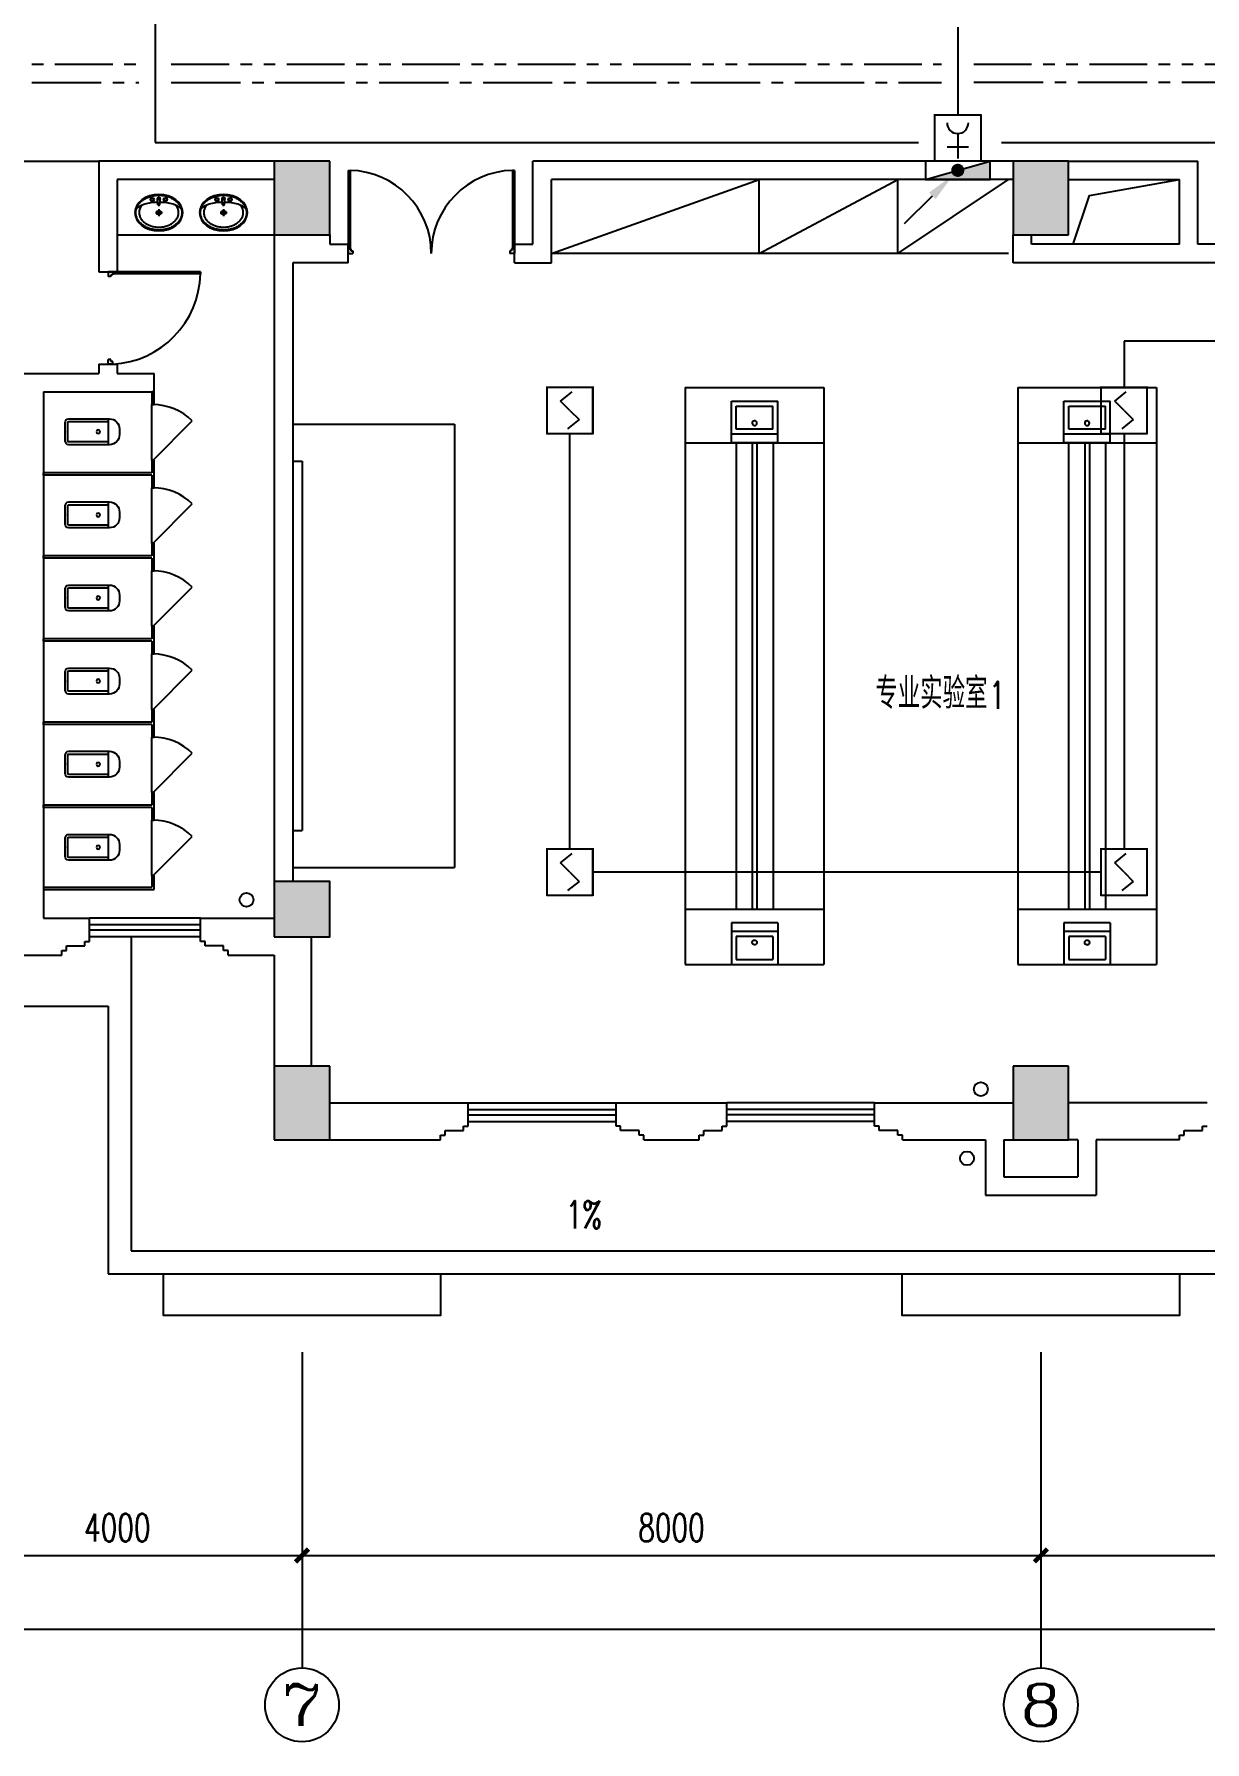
# Model space of a CAD drawing. Extents: x 190999 to 918899, y -200814 to 215286.
# Drawn here: x 336812 to 349487, y -53133 to -34639 of the extents above; entities that cross this region are included whole.
import ezdxf
from ezdxf.enums import TextEntityAlignment as Align

# ---------------------------------------------------------------- set-up
doc = ezdxf.new("R2010")
doc.units = 0
doc.header["$LTSCALE"] = 1000
doc.header["$MEASUREMENT"] = 0
doc.linetypes.add('CENTER2', pattern=[1.125, 0.75, -0.125, 0.125, -0.125])
doc.linetypes.add('PHANTOM2', pattern=[1.25, 0.625, -0.125, 0.125, -0.125, 0.125, -0.125])
doc.layers.get('Defpoints').update_dxf_attribs({"color": 1})
for name, color, linetype in [('00-EQUIP', 3, 'Continuous'), ('00-LWIRE', 4, 'Continuous'), ('00-WIRE-4', 6, 'Continuous'), ('A-卫生间', 250, 'Continuous'), ('A-墙线', 2, 'Continuous'), ('A-外包装修', 250, 'Continuous'), ('A-外窗', 145, 'Continuous'), ('A-家具', 250, 'Continuous'), ('A-门', 167, 'Continuous'), ('AXIS', 3, 'Continuous'), ('AXIS_TEXT', 7, 'Continuous'), ('COLUMN', 2, 'Continuous'), ('EQUIP_消火栓', 1, 'Continuous'), ('PUB_HATCH', 250, 'Continuous'), ('PUB_TEXT', 7, 'Continuous'), ('屋面排水', 4, 'Continuous'), ('房间名称', 7, 'Continuous'), ('洞口线', 165, 'Continuous'), ('雨水管', 151, 'Continuous'), ('雨水管口', 6, 'Continuous')]:
    doc.layers.add(name, color=color, linetype=linetype)
doc.styles.add('_TCH_AXIS', font='COMPLEX', dxfattribs={"bigfont": 'GBCBIG'})
doc.styles.add('_TCH_DIM', font='SIMPLEX', dxfattribs={"bigfont": 'GBCBIG'})
doc.styles.add('COMPLEX', font='COMPLEX')
doc.styles.add('DIM_FONT', font='SIMPLEX', dxfattribs={"width": 0.7, "bigfont": 'GBCBIG'})
doc.styles.get("Standard").update_dxf_attribs({"font": 'simhei.ttf'})
doc.styles.add('XXK', font='romans.shx', dxfattribs={"width": 0.75, "bigfont": 'hzf.shx'})
doc.styles.add('zz-1', font='arial.ttf', dxfattribs={"width": 0.8})
doc.linetypes.add('4INE', pattern='A,1,-0.15,["4",XXK,S=0.3,R=0,X=-0.1,Y=-0.1],-0.25', length=1.4)
doc.dimstyles.new('DIMN', dxfattribs={"dimtxt": 300, "dimasz": 100, "dimexe": 250, "dimexo": 300, "dimgap": 150, "dimtad": 1, "dimdec": 0, "dimzin": 0, "dimdsep": 46, "dimtxsty": 'DIM_FONT', "dimblk": 'ARCHTICK', "dimcen": 0.09, "dimclrt": 7, "dimazin": 2, "dimtfac": 1, "dimtdec": 0, "dimtix": 1, "dimtmove": 2, "dimatfit": 3, "dimfxl": 0, "dimtolj": 1, "dimtzin": 0, "dimarcsym": 0})

# ---------------------------------------------------------------- blocks, each defined once
blk = doc.blocks.new('m1800')
at = {"layer": 'A-墙线'}
for p, q in [((-900, -100), (-900, 100)), ((900, -100), (900, 100))]:
    blk.add_line(p, q, dxfattribs=at)
at = {"layer": 'A-门'}
for p, q in [((-900, 900), (-900, 0)), ((-900, 900), (-880, 900)), ((-880, 900), (-880, 50)), ((880, 900), (880, 50)), ((900, 900), (880, 900)), ((900, 900), (900, 0)), ((-900, 50), (-870, 50)), ((-900, 0), (-850, 0)), ((-870, 50), (-870, 30)), ((-870, 30), (-850, 30)), ((-850, 30), (-850, 0)), ((850, 30), (850, 0)), ((870, 30), (850, 30)), ((900, 0), (850, 0)), ((870, 50), (870, 30)), ((900, 50), (870, 50))]:
    blk.add_line(p, q, dxfattribs=at)
for centre, start, end in [((-900, 0), 0, 88.7267), ((900, 0), 91.2733, 180)]:
    blk.add_arc(centre, 900, start, end, dxfattribs=at)
blk = doc.blocks.new('m1000')
at = {"layer": 'A-墙线'}
for p, q in [((0, 0), (0, 200)), ((1000, 0), (1000, 200))]:
    blk.add_line(p, q, dxfattribs=at)
at = {"layer": 'A-门'}
for p, q in [((0, 1100), (0, 100)), ((0, 1100), (20, 1100)), ((20, 1100), (20, 150)), ((0, 150), (30, 150)), ((0, 100), (50, 100)), ((30, 150), (30, 130)), ((30, 130), (50, 130)), ((50, 130), (50, 100)), ((950, 130), (950, 100)), ((970, 130), (950, 130)), ((1000, 100), (950, 100)), ((970, 150), (970, 130)), ((1000, 150), (970, 150)), ((1000, 150), (1000, 100))]:
    blk.add_line(p, q, dxfattribs=at)
blk.add_arc((0, 100), 1000, 2.866, 88.854, dxfattribs=at)
blk = doc.blocks.new('手盆')
at = {"layer": 'A-卫生间'}
for p, q in [((113, 12), (46, 16)), ((160, 0), (235, 0)), ((198, -37), (198, 38)), ((113, -11), (46, -16))]:
    blk.add_line(p, q, dxfattribs=at)
for centre, major_axis, ratio, start_param, end_param in [((198, 0), (0, 259), 0.763797, 3.141593, 9.424778), ((194, 0), (0, 259), 0.413212, 0.351725, 1.519021), ((106, 0), (0, 13.9), 0.9, 3.760941, 5.663837), ((194, 0), (0, 259), 0.413212, 1.620217, 2.789865)]:
    blk.add_ellipse(centre, major_axis=major_axis, ratio=ratio, start_param=start_param, end_param=end_param, dxfattribs=at)
for centre, major_axis in [((46, 0), (0, 15.8)), ((56, 71), (0, 20.6)), ((56, 71), (0, 15.6)), ((198, 0), (0, 23.4)), ((56, -71), (0, 20.6)), ((56, -71), (0, 15.6))]:
    blk.add_ellipse(centre, major_axis=major_axis, ratio=0.9, dxfattribs=at)
for points, knots in [([(198, -249), (204, -249), (211, -249), (228, -246), (239, -243), (260, -236), (270, -231), (290, -218), (299, -211), (317, -194), (325, -185), (340, -164), (347, -153), (360, -129), (365, -116), (374, -90), (378, -76), (383, -48), (385, -34), (387, -5), (387, 9), (385, 38), (383, 52), (377, 80), (373, 94), (364, 120), (358, 133), (345, 156), (338, 167), (323, 187), (314, 197), (296, 213), (287, 220), (267, 232), (257, 237), (236, 244), (225, 247), (204, 249), (193, 249), (171, 247), (161, 245), (140, 237), (129, 232), (110, 221), (100, 213), (82, 197), (74, 188), (58, 168), (51, 157), (38, 133), (32, 121), (23, 95), (19, 81), (13, 53), (11, 39), (9, 10), (9, -4), (10, -33), (12, -47), (18, -75), (21, -89), (30, -115), (36, -128), (48, -152), (55, -163), (70, -184), (78, -193), (96, -210), (105, -218), (125, -230), (135, -235), (156, -243), (167, -246), (184, -249), (191, -249), (198, -249)], [0, 0, 0, 0, 0.105369, 0.105369, 0.278747, 0.278747, 0.452125, 0.452125, 0.625504, 0.625504, 0.798882, 0.798882, 0.97226, 0.97226, 1.145639, 1.145639, 1.319017, 1.319017, 1.492395, 1.492395, 1.665774, 1.665774, 1.839152, 1.839152, 2.01253, 2.01253, 2.185909, 2.185909, 2.359287, 2.359287, 2.532665, 2.532665, 2.706044, 2.706044, 2.879422, 2.879422, 3.0528, 3.0528, 3.226179, 3.226179, 3.399557, 3.399557, 3.572935, 3.572935, 3.746313, 3.746313, 3.919692, 3.919692, 4.09307, 4.09307, 4.266448, 4.266448, 4.439827, 4.439827, 4.613205, 4.613205, 4.786583, 4.786583, 4.959962, 4.959962, 5.13334, 5.13334, 5.306718, 5.306718, 5.480097, 5.480097, 5.653475, 5.653475, 5.826853, 5.826853, 6.000232, 6.000232, 6.17361, 6.17361, 6.283185, 6.283185, 6.283185, 6.283185]), ([(119, -185), (121, -187), (123, -188), (130, -193), (135, -196), (146, -202), (152, -205), (163, -209), (169, -210), (180, -213), (186, -214), (194, -214), (196, -214), (198, -214), (204, -214), (209, -214), (222, -212), (229, -210), (241, -206), (245, -204), (254, -200), (259, -197), (269, -191), (275, -187), (286, -178), (291, -173), (300, -162), (304, -158), (314, -145), (319, -137), (327, -123), (329, -118), (334, -107), (336, -101), (341, -89), (343, -83), (346, -71), (348, -64), (351, -49), (352, -40), (354, -22), (355, -13), (355, 5), (355, 14), (354, 32), (352, 41), (349, 58), (348, 66), (343, 81), (341, 89), (335, 104), (332, 111), (326, 125), (322, 132), (314, 144), (310, 150), (301, 162), (296, 167), (287, 177), (281, 181), (272, 189), (267, 192), (256, 199), (250, 202), (238, 207), (233, 209), (223, 211), (217, 212), (205, 214), (198, 214), (186, 213), (181, 213), (171, 211), (166, 210), (151, 205), (141, 200), (128, 191), (123, 188), (119, 185)], [5.740897, 5.740897, 5.740897, 5.740897, 5.780874, 5.780874, 5.896829, 5.896829, 6.012784, 6.012784, 6.128739, 6.128739, 6.240697, 6.240697, 6.283185, 6.283185, 6.283185, 6.399826, 6.399826, 6.5409, 6.5409, 6.634, 6.634, 6.7271, 6.7271, 6.852188, 6.852188, 6.977276, 6.977276, 7.077377, 7.077377, 7.229977, 7.229977, 7.317389, 7.317389, 7.404801, 7.404801, 7.497094, 7.497094, 7.589386, 7.589386, 7.712334, 7.712334, 7.835281, 7.835281, 7.958228, 7.958228, 8.081175, 8.081175, 8.194983, 8.194983, 8.30879, 8.30879, 8.422598, 8.422598, 8.537599, 8.537599, 8.6526, 8.6526, 8.767602, 8.767602, 8.884432, 8.884432, 8.982435, 8.982435, 9.119467, 9.119467, 9.224191, 9.224191, 9.328914, 9.328914, 9.470087, 9.470087, 9.571187, 9.571187, 9.672288, 9.672288, 9.874489, 9.874489, 9.967059, 9.967059, 9.967059, 9.967059])]:
    blk.add_open_spline(points, degree=3, knots=knots, dxfattribs=at)
blk.add_point((46, 0), dxfattribs=at)
blk = doc.blocks.new('$TwtSys$00000434')
for p, q in [((-0.5, 0.5), (-0.5, -0.5)), ((-0.5, -0.5), (0.5, 0.5)), ((0.5, 0.5), (-0.5, 0.5)), ((0.5, -0.5), (0.5, 0.5)), ((-0.5, -0.5), (0.5, -0.5))]:
    blk.add_line(p, q)
blk.add_solid([(0.5, -0.5), (0.5, 0.5), (-0.5, -0.5)])
blk = doc.blocks.new('_ArchTick')
at = {"const_width": 0.5}
blk.add_lwpolyline([(-0.7, -0.7), (0.7, 0.7)], dxfattribs=at)
blk = doc.blocks.new('*D1480')
at = {"layer": 'AXIS', "color": 0, "lineweight": -2}
for p, q in [((335712, -49714), (335712, -51364)), ((339712, -49714), (339712, -51364)), ((335712, -51114), (339712, -51114))]:
    blk.add_line(p, q, dxfattribs=at)
at = {"layer": 'Defpoints', "color": 0}
for p in [(335712, -49414), (339712, -49414), (339712, -51114)]:
    blk.add_point(p, dxfattribs=at)
at = {"layer": 'AXIS', "color": 0, "lineweight": -2, "xscale": 100, "yscale": 100, "zscale": 100, "rotation": 180}
blk.add_blockref('_ArchTick', (335712, -51114), dxfattribs=at)
at = {"layer": 'AXIS', "color": 0, "lineweight": -2, "xscale": 100, "yscale": 100, "zscale": 100}
blk.add_blockref('_ArchTick', (339712, -51114), dxfattribs=at)
at = {"layer": 'AXIS', "color": 7, "insert": (337712, -50814), "char_height": 300, "attachment_point": 5, "style": 'DIM_FONT'}
blk.add_mtext('\\A1;4000', dxfattribs=at)
blk = doc.blocks.new('*D1481')
at = {"layer": 'AXIS', "color": 0, "lineweight": -2}
for p, q in [((339712, -49714), (339712, -51364)), ((347712, -49714), (347712, -51364)), ((339712, -51114), (347712, -51114))]:
    blk.add_line(p, q, dxfattribs=at)
at = {"layer": 'Defpoints', "color": 0}
for p in [(339712, -49414), (347712, -49414), (347712, -51114)]:
    blk.add_point(p, dxfattribs=at)
at = {"layer": 'AXIS', "color": 0, "lineweight": -2, "xscale": 100, "yscale": 100, "zscale": 100, "rotation": 180}
blk.add_blockref('_ArchTick', (339712, -51114), dxfattribs=at)
at = {"layer": 'AXIS', "color": 0, "lineweight": -2, "xscale": 100, "yscale": 100, "zscale": 100}
blk.add_blockref('_ArchTick', (347712, -51114), dxfattribs=at)
at = {"layer": 'AXIS', "color": 7, "insert": (343712, -50814), "char_height": 300, "attachment_point": 5, "style": 'DIM_FONT'}
blk.add_mtext('\\A1;8000', dxfattribs=at)
blk = doc.blocks.new('*D1482')
at = {"layer": 'AXIS', "color": 0, "lineweight": -2}
for p, q in [((347712, -49714), (347712, -51364)), ((355712, -49714), (355712, -51364)), ((347712, -51114), (355712, -51114))]:
    blk.add_line(p, q, dxfattribs=at)
at = {"layer": 'Defpoints', "color": 0}
for p in [(347712, -49414), (355712, -49414), (355712, -51114)]:
    blk.add_point(p, dxfattribs=at)
at = {"layer": 'AXIS', "color": 0, "lineweight": -2, "xscale": 100, "yscale": 100, "zscale": 100, "rotation": 180}
blk.add_blockref('_ArchTick', (347712, -51114), dxfattribs=at)
at = {"layer": 'AXIS', "color": 0, "lineweight": -2, "xscale": 100, "yscale": 100, "zscale": 100}
blk.add_blockref('_ArchTick', (355712, -51114), dxfattribs=at)
at = {"layer": 'AXIS', "color": 7, "insert": (351712, -50814), "char_height": 300, "attachment_point": 5, "style": 'DIM_FONT'}
blk.add_mtext('\\A1;8000', dxfattribs=at)
blk = doc.blocks.new('*D1490')
at = {"layer": 'AXIS', "color": 0, "lineweight": -2}
for p, q in [((329412, -49714), (329412, -52164)), ((402712, -49714), (402712, -52164)), ((329412, -51914), (402712, -51914))]:
    blk.add_line(p, q, dxfattribs=at)
at = {"layer": 'Defpoints', "color": 0}
for p in [(329412, -49414), (402712, -49414), (402712, -51914)]:
    blk.add_point(p, dxfattribs=at)
at = {"layer": 'AXIS', "color": 0, "lineweight": -2, "xscale": 100, "yscale": 100, "zscale": 100, "rotation": 180}
blk.add_blockref('_ArchTick', (329412, -51914), dxfattribs=at)
at = {"layer": 'AXIS', "color": 0, "lineweight": -2, "xscale": 100, "yscale": 100, "zscale": 100}
blk.add_blockref('_ArchTick', (402712, -51914), dxfattribs=at)
at = {"layer": 'AXIS', "color": 7, "insert": (366062, -51614), "char_height": 300, "attachment_point": 5, "style": 'DIM_FONT'}
blk.add_mtext('\\A1;73300', dxfattribs=at)
blk = doc.blocks.new('_FZH')
blk.add_lwpolyline([(-0.5, -0.5), (0.5, -0.5), (0.5, 0.5), (-0.5, 0.5)], close=True)
at = {"layer": 'PUB_HATCH'}
blk.add_solid([(-0.5, -0.5), (0.5, -0.5), (-0.5, 0.5), (0.5, 0.5)], dxfattribs=at)
blk = doc.blocks.new('_AXISO')
blk.add_circle((0, 0), 0.5)
at = {"layer": 'AXIS_TEXT', "style": 'COMPLEX', "width": 1.041667}
blk.add_attdef('A', text='', height=0.56, dxfattribs=at).set_placement((-0.25, -0.28), (0.25, -0.28), align=Align.FIT)
blk = doc.blocks.new('$plan$00001609')
at = {"linetype": 'Continuous'}
for p, q in [((0, -251), (0, 251)), ((0, 251), (450, 251)), ((93, -251), (93, 251)), ((146, -199), (146, 199)), ((146, 199), (397, 199)), ((397, 199), (397, -199)), ((450, 251), (450, -251)), ((0, -251), (450, -251)), ((146, -199), (397, -199))]:
    blk.add_line(p, q, dxfattribs=at)
blk.add_line((238, 2), (238, 0))
blk.add_arc((212, 0), 26, 4.716, 0, dxfattribs=at)
at = {"style": 'zz-1'}
for tag in ['YSIZE', 'XSIZE']:
    blk.add_attdef(tag, (0, 0), '', height=0.5, dxfattribs=at)
blk = doc.blocks.new('$lvtry$00000200')
for p, q in [((-140, -40, 0), (-140, -480, 0)), ((-110, -40, 0), (-110, -470, 0)), ((100, 0, 0), (-100, 0, 0)), ((100, -30, 0), (-100, -30, 0)), ((110, -470, 0), (110, -40, 0)), ((140, -480, 0), (140, -40, 0)), ((140, -470, 0), (-140, -470, 0)), ((-30, -590, 0), (30, -590, 0))]:
    blk.add_line(p, q)
blk.add_circle((0, -359, 0), 20)
for centre, radius, start, end in [((-100, -40, 0), 40, 90, 180), ((-100, -40, 0), 10, 90, 180), ((100, -40, 0), 40, 0, 90), ((100, -40, 0), 10, 0, 90), ((-30, -480, 0), 110, 180, 270), ((30, -480, 0), 110, 270, 0)]:
    blk.add_arc(centre, radius, start, end)
blk.add_point((0, 0))
blk = doc.blocks.new('$DorLib2D$00000114')
at = {"color": 0}
blk.add_line((0.5, 0), (-0.207, 0.707), dxfattribs=at)
blk.add_arc((0.5, 0), 1, 135, 180, dxfattribs=at)
blk = doc.blocks.new('_LINKPT1')
at = {"color": 0}
blk.add_line((0, 0), (0, 0), dxfattribs=at)
blk = doc.blocks.new('3S1KCGW2')
for p, q in [((0.5, 0.5), (-0.5, 0.5)), ((-0.5, 0.5), (-0.5, -0.5)), ((-0.2, 0.2), (0.05, 0.4)), ((0.5, -0.5), (0.5, 0.5)), ((0, 0), (-0.2, 0.2)), ((0, 0), (0.2, -0.2)), ((0.2, -0.2), (-0.05, -0.4)), ((-0.5, -0.5), (0.5, -0.5))]:
    blk.add_line(p, q)
at = {"const_width": 0.04, "flags": 128}
blk.add_lwpolyline([(-0.5, -0.5), (-0.5, 0.5), (0.5, 0.5), (0.5, -0.5)], close=True, dxfattribs=at)
at = {"xscale": 0.002, "yscale": 0.002, "zscale": 0.002}
for p in [(0, 0.5), (-0.5, 0), (0.5, 0), (0, -0.5)]:
    blk.add_blockref('_LINKPT1', p, dxfattribs=at)
at = {"flags": 9}
blk.add_attdef('A', (0, 0), '', height=0.00002, dxfattribs=at)
blk = doc.blocks.new('J62IR8YJ')
for p, q in [((-0.5, 1), (0.5, 1)), ((-0.5, 0), (-0.5, 1)), ((0.5, 1), (0.5, 0)), ((0, 0.598), (0, 0.06)), ((0.5, 0), (-0.5, 0)), ((-0.231, 0.312), (0.231, 0.312))]:
    blk.add_line(p, q)
at = {"const_width": 0.04, "flags": 128}
blk.add_lwpolyline([(-0.5, 0), (-0.5, 1), (0.5, 1), (0.5, 0)], close=True, dxfattribs=at)
blk.add_arc((0, 0.829), 0.231, 180, 0)
at = {"xscale": 0.002, "yscale": 0.00200000000000955, "zscale": 0.002}
for p in [(0, 1), (-0.5, 0.5), (0.5, 0.5), (0, 0)]:
    blk.add_blockref('_LINKPT1', p, dxfattribs=at)
at = {"flags": 9}
blk.add_attdef('A', (0, 0), '', height=0.00002, dxfattribs=at)
blk = doc.blocks.new('_WRLD10L')
for p, q in [((1.15, 1.15), (0.55, 0.55)), ((0.104, 0.104), (0.104, 0.104)), ((-0.104, -0.104), (-0.104, -0.104))]:
    blk.add_line(p, q)
at = {"const_width": 0.142}
blk.add_lwpolyline([(-0.071, 0, 1), (0.071, 0, 1)], format="xyb", close=True, dxfattribs=at)
blk.add_solid([(0.62, 0.48), (0.48, 0.62), (0.1, 0.1)])
at = {"width": 0.8, "flags": 9}
blk.add_attdef('A', (0, 0), '', height=0.00002, dxfattribs=at)

msp = doc.modelspace()

# ---------------------------------------------------------------- hatches: boundary and pattern name
at = {"layer": 'PUB_HATCH'}
for points in [[(340011.6, -36813.5), (340011.6, -36013.5), (339411.6, -36013.5), (339411.6, -36813.5)], [(348011.6, -36813.5), (348011.6, -36013.5), (347411.6, -36013.5), (347411.6, -36813.5)], [(340011.6, -46613.5), (340011.6, -45813.5), (339411.6, -45813.5), (339411.6, -46613.5)], [(348011.6, -46613.5), (348011.6, -45813.5), (347411.6, -45813.5), (347411.6, -46613.5)]]:
    msp.add_hatch(color=256, dxfattribs=at).paths.add_polyline_path(points)

# ---------------------------------------------------------------- linework, layer by layer
at = {"layer": '00-WIRE-4', "linetype": '4INE'}
for p, q in [((338121.6, -32413.5), (338121.6, -35813.5)), ((338121.6, -35813.5), (346386.6, -35813.5)), ((347286.6, -35813.5), (357721.6, -35813.5))]:
    msp.add_line(p, q, dxfattribs=at)
at = {"layer": '00-WIRE-4'}
for p, q in [((346811.6, -34563.5), (346811.6, -35513.5)), ((355461.6, -37963.5), (348611.6, -37963.5)), ((348611.6, -37963.5), (348611.6, -38463.5)), ((342611.6, -43463.5), (342611.6, -38963.5)), ((348611.6, -38963.5), (348611.6, -43463.5)), ((348361.6, -43713.5), (342861.6, -43713.5))]:
    msp.add_line(p, q, dxfattribs=at)
at = {"layer": '00-WIRE-4', "linetype": 'PHANTOM2'}
for p, q in [((334536.6, -34963.5), (337946.6, -34963.5)), ((338296.6, -34963.5), (346636.6, -34963.5)), ((346986.6, -34963.5), (356736.6, -34963.5))]:
    msp.add_line(p, q, dxfattribs=at)
at = {"layer": '00-WIRE-4', "linetype": 'CENTER2'}
for p, q in [((334536.6, -35163.5), (337946.6, -35163.5)), ((338296.6, -35163.5), (346636.6, -35163.5)), ((356736.6, -35163.5), (346986.6, -35163.5))]:
    msp.add_line(p, q, dxfattribs=at)
at = {"layer": 'A-卫生间'}
for p, q in [((336011.6, -36013.5), (337511.6, -36013.5)), ((337711.6, -36813.5), (339411.6, -36813.5)), ((338086.6, -38513.5), (338086.6, -38651)), ((338111.6, -38513.5), (338086.6, -38513.5)), ((338086.6, -38651), (338111.6, -38651)), ((338111.6, -38651), (338111.6, -38513.5)), ((338086.6, -39388.5), (336911.6, -39388.5)), ((336911.6, -39413.5), (336911.6, -39388.5)), ((338111.6, -39251), (338086.6, -39251)), ((338086.6, -39251), (338086.6, -39388.5)), ((338111.6, -39413.5), (338111.6, -39251)), ((338086.6, -39413.5), (336911.6, -39413.5)), ((338086.6, -39413.5), (338086.6, -39551)), ((338086.6, -39551), (338111.6, -39551)), ((338111.6, -39551), (338111.6, -39413.5)), ((338086.6, -40288.5), (336911.6, -40288.5)), ((336911.6, -40313.5), (336911.6, -40288.5)), ((338086.6, -40313.5), (336911.6, -40313.5)), ((338111.6, -40151), (338086.6, -40151)), ((338086.6, -40151), (338086.6, -40288.5)), ((338086.6, -40313.5), (338086.6, -40451)), ((338111.6, -40313.5), (338111.6, -40151)), ((338111.6, -40451), (338111.6, -40313.5)), ((338086.6, -40451), (338111.6, -40451)), ((338111.6, -41051), (338086.6, -41051)), ((338086.6, -41051), (338086.6, -41188.5)), ((338111.6, -41213.5), (338111.6, -41051)), ((338086.6, -41188.5), (336911.6, -41188.5)), ((336911.6, -41213.5), (336911.6, -41188.5)), ((338086.6, -41213.5), (336911.6, -41213.5)), ((338086.6, -41213.5), (338086.6, -41351)), ((338111.6, -41351), (338111.6, -41213.5)), ((338086.6, -41351), (338111.6, -41351)), ((338111.6, -41951), (338086.6, -41951)), ((338086.6, -41951), (338086.6, -42088.5)), ((338111.6, -42113.5), (338111.6, -41951)), ((338086.6, -42088.5), (336911.6, -42088.5)), ((336911.6, -42113.5), (336911.6, -42088.5)), ((338086.6, -42113.5), (336911.6, -42113.5)), ((338086.6, -42113.5), (338086.6, -42251)), ((338111.6, -42251), (338111.6, -42113.5)), ((338086.6, -42251), (338111.6, -42251)), ((338111.6, -42851), (338086.6, -42851)), ((338086.6, -42851), (338086.6, -42988.5)), ((338111.6, -43013.5), (338111.6, -42851)), ((338086.6, -42988.5), (336911.6, -42988.5)), ((336911.6, -43013.5), (336911.6, -42988.5)), ((338086.6, -43013.5), (336911.6, -43013.5)), ((338086.6, -43013.5), (338086.6, -43151)), ((338111.6, -43151), (338111.6, -43013.5)), ((338086.6, -43151), (338111.6, -43151)), ((338111.6, -43751), (338086.6, -43751)), ((338086.6, -43751), (338086.6, -43876)), ((338111.6, -43901), (338111.6, -43751)), ((336911.6, -43876), (338086.6, -43876)), ((336911.6, -43876), (336911.6, -43901)), ((336911.6, -43901), (338111.6, -43901))]:
    msp.add_line(p, q, dxfattribs=at)
at = {"layer": 'A-墙线'}
for p, q in [((337511.6, -36013.5), (337511.6, -37213.5)), ((339411.6, -36013.5), (337511.6, -36013.5)), ((347411.6, -36013.5), (342211.6, -36013.5)), ((342211.6, -36913.5), (342211.6, -36013.5)), ((348011.6, -36013.5), (349411.6, -36013.5)), ((349411.6, -36913.5), (349411.6, -36013.5)), ((337711.6, -36213.5), (337711.6, -37213.5)), ((339411.6, -36213.5), (337711.6, -36213.5)), ((347411.6, -36213.5), (342411.6, -36213.5)), ((342411.6, -37113.5), (342411.6, -36213.5)), ((348011.6, -36213.5), (349211.6, -36213.5)), ((349211.6, -36913.5), (349211.6, -36213.5)), ((339411.6, -36813.5), (339411.6, -44113.5)), ((340011.6, -36813.5), (340011.6, -36913.5)), ((340011.6, -36913.5), (340211.6, -36913.5)), ((342011.6, -36913.5), (342211.6, -36913.5)), ((347411.6, -37113.5), (347411.6, -36813.5)), ((347611.6, -36913.5), (347611.6, -36813.5)), ((349211.6, -36913.5), (347611.6, -36913.5)), ((349611.6, -36913.5), (349411.6, -36913.5)), ((339611.6, -37113.5), (339611.6, -43813.5)), ((340211.6, -37113.5), (339611.6, -37113.5)), ((342011.6, -37113.5), (342411.6, -37113.5)), ((349611.6, -37113.5), (347411.6, -37113.5)), ((337511.6, -38213.5), (337511.6, -38313.5)), ((337711.6, -38213.5), (337711.6, -38313.5)), ((336011.6, -38313.5), (337511.6, -38313.5)), ((337711.6, -38313.5), (338111.6, -38313.5)), ((338111.6, -38513.5), (338111.6, -38313.5)), ((336911.6, -38513.5), (336911.6, -44213.5)), ((336911.6, -38513.5), (338111.6, -38513.5)), ((336911.6, -44213.5), (337411.6, -44213.5)), ((337411.6, -44463.5), (337411.6, -44213.5)), ((338611.6, -44463.5), (338611.6, -44213.5)), ((338611.6, -44213.5), (339411.6, -44213.5)), ((337111.6, -44613.5), (337111.6, -44563.5)), ((337111.6, -44563.5), (337161.6, -44563.5)), ((337161.6, -44563.5), (337161.6, -44513.5)), ((337161.6, -44513.5), (337361.6, -44513.5)), ((337361.6, -44463.5), (337411.6, -44463.5)), ((337361.6, -44513.5), (337361.6, -44463.5)), ((338661.6, -44463.5), (338611.6, -44463.5)), ((338661.6, -44513.5), (338661.6, -44463.5)), ((338861.6, -44513.5), (338661.6, -44513.5)), ((338861.6, -44563.5), (338861.6, -44513.5)), ((338911.6, -44563.5), (338861.6, -44563.5)), ((338911.6, -44613.5), (338911.6, -44563.5)), ((339811.6, -44413.5), (339811.6, -45813.5)), ((336511.6, -44613.5), (337111.6, -44613.5)), ((338911.6, -44613.5), (339411.6, -44613.5)), ((339411.6, -44613.5), (339411.6, -45813.5)), ((340011.6, -46213.5), (341511.6, -46213.5)), ((341511.6, -46463.5), (341511.6, -46213.5)), ((343111.6, -46213.5), (344311.6, -46213.5)), ((343111.6, -46463.5), (343111.6, -46213.5)), ((344311.6, -46463.5), (344311.6, -46213.5)), ((345911.6, -46213.5), (347411.6, -46213.5)), ((345911.6, -46463.5), (345911.6, -46213.5)), ((349511.6, -46213.5), (348011.6, -46213.5)), ((341211.6, -46613.5), (341211.6, -46563.5)), ((341211.6, -46563.5), (341261.6, -46563.5)), ((341261.6, -46563.5), (341261.6, -46513.5)), ((341261.6, -46513.5), (341461.6, -46513.5)), ((341461.6, -46463.5), (341511.6, -46463.5)), ((341461.6, -46513.5), (341461.6, -46463.5)), ((343161.6, -46463.5), (343111.6, -46463.5)), ((343161.6, -46513.5), (343161.6, -46463.5)), ((343361.6, -46513.5), (343161.6, -46513.5)), ((343361.6, -46563.5), (343361.6, -46513.5)), ((343411.6, -46563.5), (343361.6, -46563.5)), ((343411.6, -46613.5), (343411.6, -46563.5)), ((344011.6, -46613.5), (344011.6, -46563.5)), ((344011.6, -46563.5), (344061.6, -46563.5)), ((344061.6, -46563.5), (344061.6, -46513.5)), ((344061.6, -46513.5), (344261.6, -46513.5)), ((344261.6, -46463.5), (344311.6, -46463.5)), ((344261.6, -46513.5), (344261.6, -46463.5)), ((345961.6, -46463.5), (345911.6, -46463.5)), ((345961.6, -46513.5), (345961.6, -46463.5)), ((346161.6, -46513.5), (345961.6, -46513.5)), ((346161.6, -46563.5), (346161.6, -46513.5)), ((346211.6, -46563.5), (346161.6, -46563.5)), ((346211.6, -46613.5), (346211.6, -46563.5)), ((349211.6, -46613.5), (349211.6, -46563.5)), ((349211.6, -46563.5), (349261.6, -46563.5)), ((349261.6, -46563.5), (349261.6, -46513.5)), ((349261.6, -46513.5), (349461.6, -46513.5)), ((349461.6, -46463.5), (349511.6, -46463.5)), ((349461.6, -46513.5), (349461.6, -46463.5)), ((340011.6, -46613.5), (341211.6, -46613.5)), ((343411.6, -46613.5), (344011.6, -46613.5)), ((346211.6, -46613.5), (347111.6, -46613.5)), ((347111.6, -46613.5), (347111.6, -47213.5)), ((347311.6, -46613.5), (347311.6, -47013.5)), ((347311.6, -46613.5), (347411.6, -46613.5)), ((348111.6, -46613.5), (348011.6, -46613.5)), ((348111.6, -46613.5), (348111.6, -47013.5)), ((349211.6, -46613.5), (348311.6, -46613.5)), ((348311.6, -46613.5), (348311.6, -47213.5)), ((347311.6, -47013.5), (348111.6, -47013.5)), ((347111.6, -47213.5), (348311.6, -47213.5))]:
    msp.add_line(p, q, dxfattribs=at)
at = {"layer": 'A-外包装修'}
for p, q in [((337861.6, -44413.5), (337861.6, -47813.7)), ((328861.6, -45163.5), (337611.6, -45163.5)), ((336412.8, -45163.5), (337611.6, -45163.5)), ((337611.6, -45163.5), (337611.6, -48063.7)), ((337861.6, -47813.7), (402011.6, -47813.7)), ((337611.6, -48063.7), (402261.6, -48063.7))]:
    msp.add_line(p, q, dxfattribs=at)
for points in [[(341212, -48063.7), (341212, -48513.9), (338211.3, -48513.9), (338211.3, -48063.7)], [(349212, -48063.7), (349212, -48513.9), (346211.3, -48513.9), (346211.3, -48063.7)]]:
    msp.add_lwpolyline(points, dxfattribs=at)
at = {"layer": 'A-外窗'}
for p, q in [((338611.6, -44213.5), (337411.6, -44213.5)), ((338611.6, -44283.5), (337411.6, -44283.5)), ((338611.6, -44343.5), (337411.6, -44343.5)), ((338611.6, -44413.5), (337411.6, -44413.5)), ((341511.6, -46213.5), (343111.6, -46213.5)), ((345911.6, -46213.5), (344311.6, -46213.5)), ((341511.6, -46283.5), (343111.6, -46283.5)), ((341511.6, -46343.5), (343111.6, -46343.5)), ((341511.6, -46413.5), (343111.6, -46413.5)), ((345911.6, -46283.5), (344311.6, -46283.5)), ((345911.6, -46343.5), (344311.6, -46343.5)), ((345911.6, -46413.5), (344311.6, -46413.5))]:
    msp.add_line(p, q, dxfattribs=at)
at = {"layer": 'A-家具'}
for p, q in [((342411.6, -37013.5), (344661.6, -36213.5)), ((344661.6, -37013.5), (344661.6, -36213.5)), ((344661.6, -37013.5), (346161.6, -36213.5)), ((346161.6, -37013.5), (346161.6, -36213.5)), ((346161.6, -37013.5), (347361.6, -36213.5)), ((347361.6, -37013.5), (342411.6, -37013.5)), ((343861.6, -38463.5), (343861.6, -44713.5)), ((343861.6, -38463.5), (345361.6, -38463.5)), ((345361.6, -38463.5), (345361.6, -44713.5)), ((347461.6, -38463.5), (347461.6, -44713.5)), ((347461.6, -38463.5), (348961.6, -38463.5)), ((348961.6, -38463.5), (348961.6, -44713.5)), ((339611.6, -38863.5), (341361.6, -38863.5)), ((341361.6, -38863.5), (341361.6, -43663.5)), ((343861.6, -39063.5), (345361.6, -39063.5)), ((344411.6, -39063.5), (344411.6, -44113.5)), ((344586.6, -39063.5), (344586.6, -44113.5)), ((344636.6, -39063.5), (344636.6, -44113.5)), ((344811.6, -39063.5), (344811.6, -44113.5)), ((347461.6, -39063.5), (348961.6, -39063.5)), ((348011.6, -39063.5), (348011.6, -44113.5)), ((348186.6, -39063.5), (348186.6, -44113.5)), ((348236.6, -39063.5), (348236.6, -44113.5)), ((348411.6, -39063.5), (348411.6, -44113.5)), ((339611.6, -39263.5), (339711.6, -39263.5)), ((339711.6, -39263.5), (339711.6, -43263.5)), ((339611.6, -43263.5), (339711.6, -43263.5)), ((339611.6, -43663.5), (341361.6, -43663.5)), ((343861.6, -44113.5), (345361.6, -44113.5)), ((347461.6, -44113.5), (348961.6, -44113.5)), ((343861.6, -44713.5), (345361.6, -44713.5)), ((347461.6, -44713.5), (348961.6, -44713.5))]:
    msp.add_line(p, q, dxfattribs=at)
at = {"layer": 'A-门'}
for p, q in [((338086.6, -39251), (338086.6, -38651)), ((338086.6, -40151), (338086.6, -39551)), ((338086.6, -41051), (338086.6, -40451)), ((338086.6, -41951), (338086.6, -41351)), ((338086.6, -42851), (338086.6, -42251)), ((338086.6, -43751), (338086.6, -43151))]:
    msp.add_line(p, q, dxfattribs=at)
at = {"layer": 'AXIS'}
for p, q in [((339711.6, -48913.5), (339711.6, -52332.6)), ((347711.6, -48913.5), (347711.6, -52332.6))]:
    msp.add_line(p, q, dxfattribs=at)
at = {"layer": 'COLUMN'}
for p, q in [((340011.6, -36013.5), (339411.6, -36013.5)), ((339411.6, -36013.5), (339411.6, -36813.5)), ((340011.6, -36813.5), (340011.6, -36013.5)), ((348011.6, -36013.5), (347411.6, -36013.5)), ((347411.6, -36013.5), (347411.6, -36813.5)), ((348011.6, -36813.5), (348011.6, -36013.5)), ((339411.6, -36813.5), (340011.6, -36813.5)), ((347411.6, -36813.5), (348011.6, -36813.5)), ((340011.6, -45813.5), (339411.6, -45813.5)), ((339411.6, -45813.5), (339411.6, -46613.5)), ((340011.6, -46613.5), (340011.6, -45813.5)), ((348011.6, -45813.5), (347411.6, -45813.5)), ((347411.6, -45813.5), (347411.6, -46613.5)), ((348011.6, -46613.5), (348011.6, -45813.5)), ((339411.6, -46613.5), (340011.6, -46613.5)), ((347411.6, -46613.5), (348011.6, -46613.5))]:
    msp.add_line(p, q, dxfattribs=at)
at = {"layer": '屋面排水'}
msp.add_lwpolyline([(343115, -47423.7, 0, 0, 0), (344507.3, -47423.7, 80, 0, 0), (344807.3, -47423.7, 0, 0, 0)], format="xyseb", dxfattribs=at)
at = {"layer": '洞口线', "ltscale": 2}
msp.add_lwpolyline([(348061.6, -36913.5), (348239.5, -36387.1), (349211.6, -36213.5)], dxfattribs=at)
at = {"layer": '雨水管'}
for centre in [(339111.6, -44013.5), (347061.6, -46063.5)]:
    msp.add_circle(centre, 75, dxfattribs=at)
at = {"layer": '雨水管口'}
msp.add_circle((346911.6, -46813.5), 75, dxfattribs=at)

# ---------------------------------------------------------------- block references
at = {"rotation": 270}
for p in [(338161.6, -36373.5), (338861.6, -36373.5)]:
    msp.add_blockref('手盆', p, dxfattribs=at)
at = {"layer": '00-EQUIP', "xscale": 500, "yscale": 500, "zscale": 500}
for name, p in [('J62IR8YJ', (346811.6, -36013.5)), ('3S1KCGW2', (342611.6, -38713.5)), ('3S1KCGW2', (348611.6, -38713.5)), ('3S1KCGW2', (342611.6, -43713.5)), ('3S1KCGW2', (348611.6, -43713.5))]:
    msp.add_blockref(name, p, dxfattribs=at)
at = {"layer": '00-LWIRE', "xscale": 500, "yscale": 500, "zscale": 500, "rotation": 180}
msp.add_blockref('_WRLD10L', (346811.6, -36113.5), dxfattribs=at)
at = {"layer": 'A-卫生间', "yscale": -0.9999999999999998, "rotation": 270.0000000010646}
for p in [(337146, -38944.8, 0), (337146, -39844.8, 0), (337146, -40744.8, 0), (337146, -41644.8, 0), (337146, -42544.8, 0), (337146, -43444.8, 0)]:
    msp.add_blockref('$lvtry$00000200', p, dxfattribs=at)
at = {"layer": 'A-家具', "rotation": 89.9999999999993}
for p in [(344611.6, -39063.5), (348211.6, -39063.5)]:
    msp.add_blockref('$plan$00001609', p, dxfattribs=at)
at = {"layer": 'A-家具', "yscale": -1, "rotation": 269.9999999999993}
for p in [(344611.6, -44263.5), (348211.6, -44263.5)]:
    msp.add_blockref('$plan$00001609', p, dxfattribs=at)
at = {"layer": 'A-门'}
msp.add_blockref('m1800', (341111.6, -37013.5), dxfattribs=at)
at = {"layer": 'A-门', "rotation": 270}
msp.add_blockref('m1000', (337511.6, -37213.5), dxfattribs=at)
at = {"layer": 'A-门', "xscale": -600, "yscale": -600, "zscale": 25, "rotation": 90}
for p in [(338099.1, -38951), (338099.1, -39851), (338099.1, -40751), (338099.1, -41651), (338099.1, -42551), (338099.1, -43451)]:
    msp.add_blockref('$DorLib2D$00000114', p, dxfattribs=at)
at = {"layer": 'AXIS'}
ref = msp.add_blockref('_AXISO', (339711.6, -52732.6), dxfattribs=dict(at, xscale=800, yscale=800, zscale=800))
ref.add_attrib('A', '7', dxfattribs={"layer": 'AXIS_TEXT', "height": 452.5, "style": '_TCH_AXIS', "width": 1.5}).set_placement((339485.4, -52958.9), (339937.9, -52958.9), align=Align.FIT)
ref = msp.add_blockref('_AXISO', (347711.6, -52732.6), dxfattribs=dict(at, xscale=800, yscale=800, zscale=800))
ref.add_attrib('A', '8', dxfattribs={"layer": 'AXIS_TEXT', "height": 452.5, "style": '_TCH_AXIS', "width": 1.5}).set_placement((347485.4, -52958.9), (347937.9, -52958.9), align=Align.FIT)
at = {"layer": 'COLUMN', "xscale": 600, "yscale": 600, "zscale": 600}
msp.add_blockref('_FZH', (339711.6, -44113.5), dxfattribs=at)
at = {"layer": 'EQUIP_消火栓', "xscale": 700, "yscale": 200, "zscale": 700}
msp.add_blockref('$TwtSys$00000434', (346811.6, -36113.5), dxfattribs=at)

# ---------------------------------------------------------------- texts
at = {"layer": 'PUB_TEXT', "style": '_TCH_DIM', "width": 0.705882}
msp.add_text('1%', height=297.5, dxfattribs=at).set_placement((342565.2, -47572.4))
at = {"layer": '房间名称', "style": '_TCH_DIM'}
msp.add_text('专业实验室', height=337.59, dxfattribs=at).set_placement((345918.4, -41945.2))
at = {"layer": '房间名称', "style": '_TCH_DIM', "width": 0.705882}
msp.add_text('1', height=297.5, dxfattribs=at).set_placement((347147.1, -41945.2))

# ---------------------------------------------------------------- dimensions: what is measured, and where the dimension line sits
at = {"layer": 'AXIS'}
for p1, p2, distance, picture, middle in [((329411.6, -49413.5), (402711.6, -49413.5), -2500, '*D1490', (366061.6, -51613.5)), ((335711.6, -49413.5), (339711.6, -49413.5), -1700, '*D1480', (337711.6, -50813.5)), ((339711.6, -49413.5), (347711.6, -49413.5), -1700, '*D1481', (343711.6, -50813.5)), ((347711.6, -49413.5), (355711.6, -49413.5), -1700, '*D1482', (351711.6, -50813.5))]:
    dim = msp.add_aligned_dim(p1=p1, p2=p2, distance=distance, dimstyle='DIMN', dxfattribs=at)
    dim.commit()
    dim.dimension.update_dxf_attribs({"geometry": picture, "text_midpoint": middle})

doc.saveas('drawing.dxf')
